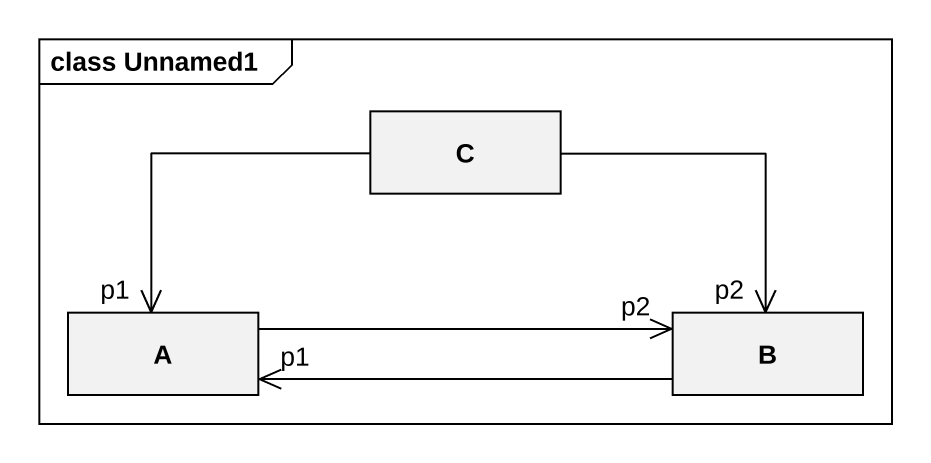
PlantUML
@startuml
mainframe class Unnamed1
hide circle
hide empty members
class C
class A
class B
C --> "p1" A
C --> "p2" B
A -right-> "p2" B
B -left-> "p1" A
@enduml
